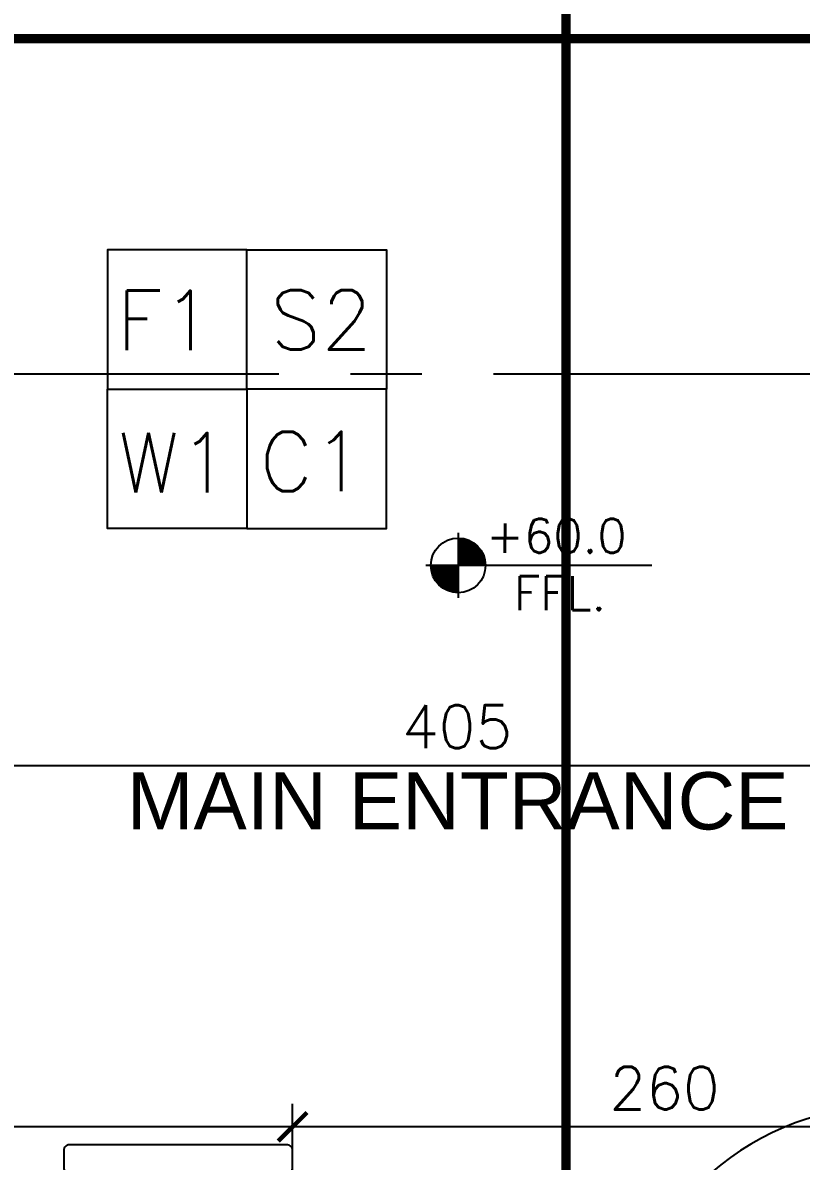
# Model space of a CAD drawing. Header units: centimetres. Extents: x -2093 to 438, y -64 to 4985.
# Drawn here: x -1334.3 to -1062.2, y 1162.7 to 1560.7 of the extents above; entities that cross this region are included whole.
import ezdxf
from ezdxf.enums import TextEntityAlignment as Align
from ezdxf.xclip import XClip

# ---------------------------------------------------------------- set-up
doc = ezdxf.new("R2010")
doc.units = ezdxf.units.CM
doc.header["$LTSCALE"] = 100
doc.header["$MEASUREMENT"] = 0
doc.header["$XCLIPFRAME"] = 0
doc.linetypes.add('GRID$0$GRID$0$XREF GRID$0$GRIDS$0$CENTER', pattern=[2, 1.25, -0.25, 0.25, -0.25])
doc.linetypes.add('XREF CUTTING LINES$0$DASHDOT', pattern=[1, 0.5, -0.25, 0, -0.25])
for name, color, linetype in [('$0$SCHEDUALE LINES-01', 2, 'Continuous'), ('A0-01 FLOOR PLANS$0$DIM IN', 1, 'Continuous'), ('A0-01 FLOOR PLANS$0$FURNITURE', 111, 'Continuous'), ('A0-01 FLOOR PLANS$0$HANDRAIL', 161, 'Continuous'), ('A0-01 FLOOR PLANS$0$LVL', 2, 'Continuous'), ('A0-01 FLOOR PLANS$0$TEXT', 3, 'Continuous'), ('A0-01 FLOOR PLANS$0$WALL-01', 7, 'Continuous'), ('A0-01 FLOOR PLANS$0$WINDOW', 1, 'Continuous'), ('A0-01 FLOOR PLANS$0$WOODEN DOOR', 1, 'Continuous'), ('DIM IN', 1, 'Continuous'), ('GRID$0$XREF GRID', 11, 'GRID$0$GRID$0$XREF GRID$0$GRIDS$0$CENTER'), ('TEXT', 3, 'Continuous'), ('XREF CUTTING LINES$0$WALL SECT LINE', 6, 'XREF CUTTING LINES$0$DASHDOT')]:
    doc.layers.add(name, color=color, linetype=linetype)
doc.styles.add('A0-01 FLOOR PLANS$0$02-Ground$0$ATTRIBUTE', font='ROMANS.shx')
doc.styles.add('A0-01 FLOOR PLANS$0$22', font='romans.shx')
doc.styles.add('A0-01 FLOOR PLANS$0$ART-PS-1', font='arial.ttf', dxfattribs={"height": 20})
doc.styles.add('A0-01 FLOOR PLANS$0$GRIDS$0$20', font='romans.shx')
doc.styles.add('ROMANS', font='romans')
doc.dimstyles.new('A0-01 FLOOR PLANS$0$100', dxfattribs={"dimtxt": 15, "dimasz": 10, "dimexe": 8, "dimexo": 12, "dimgap": 6, "dimtad": 1, "dimdec": 0, "dimzin": 0, "dimdsep": 46, "dimtxsty": 'A0-01 FLOOR PLANS$0$22', "dimblk": 'A0-01 FLOOR PLANS$0$_ARCHTICK', "dimcen": 30, "dimdle": 8, "dimclrd": 1, "dimclre": 1, "dimclrt": 2, "dimadec": 0, "dimazin": 0, "dimtfac": 1, "dimtdec": 0, "dimtmove": 2, "dimatfit": 3, "dimldrblk": 'A0-01 FLOOR PLANS$0$_OBLIQUE', "dimfxl": 100, "dimtolj": 1, "dimtzin": 0, "dimarcsym": 0})

# ---------------------------------------------------------------- blocks, each defined once
blk = doc.blocks.new('A0-01 FLOOR PLANS$0$d2232')
at = {"layer": 'A0-01 FLOOR PLANS$0$WOODEN DOOR'}
for p, q in [((-134.5, 31), (-137, 28.5)), ((-134.5, 28.5), (-137, 31)), ((0.5, 31), (3, 28.5)), ((0.5, 28.5), (3, 31)), ((-134.5, 1), (-137, 3.5)), ((-134.5, 3.5), (-137, 1)), ((0.5, 1), (3, 3.5)), ((0.5, 3.5), (3, 1))]:
    blk.add_line(p, q, dxfattribs=at)
for points in [[(-5.39, 122.02), (-1, 122.02), (-1, 31), (-5.39, 31)], [(-129.61, 72.28), (-134, 72.28), (-134, 31), (-129.61, 31)]]:
    blk.add_lwpolyline(points, close=True, dxfattribs=at)
for points in [[(-5.72, 112.47), (-10.66, 112.47, 0.414214), (-11.21, 111.92), (-11.21, 98.42, 0.414214), (-10.99, 98.2), (-9.67, 98.2, 0.414214), (-9.45, 98.42), (-9.45, 110.49, -0.414214), (-9.23, 110.71), (-5.72, 110.71)], [(-0.67, 112.47), (4.27, 112.47, -0.414214), (4.81, 111.92), (4.81, 98.42, -0.414214), (4.6, 98.2), (3.28, 98.2, -0.414214), (3.06, 98.42), (3.06, 110.49, 0.414214), (2.84, 110.71), (-0.67, 110.71)]]:
    blk.add_lwpolyline(points, format="xyb", dxfattribs=at)
for points in [[(-5.39, 108.85), (-5.72, 108.85), (-5.72, 114.34), (-5.39, 114.34)], [(-1, 108.85), (-0.67, 108.85), (-0.67, 114.34), (-1, 114.34)], [(-134, 31), (-134, 32), (-142, 32), (-142, 28.5)], [(0, 31), (0, 32), (8, 32), (8, 28.5)], [(-134.5, 31), (-137, 31), (-137, 28.5), (-134.5, 28.5)], [(-134.5, 31), (-133, 31), (-133, 27), (-132, 27), (-132, 1), (-134.5, 1), (-134.5, 31)], [(0.5, 31), (-1, 31), (-1, 27), (-2, 27), (-2, 1), (0.5, 1), (0.5, 31)], [(0.5, 31), (3, 31), (3, 28.5), (0.5, 28.5)], [(-134, 1), (-134, 0), (-142, 0), (-142, 3.5)], [(-134.5, 3.5), (-137, 3.5), (-137, 1), (-134.5, 1)], [(0, 1), (0, 0), (8, 0), (8, 3.5)], [(0.5, 3.5), (3, 3.5), (3, 1), (0.5, 1)]]:
    blk.add_lwpolyline(points, dxfattribs=at)
for centre, radius, start, end in [((1.03, 28.17), 94.08, 93.9429, 178.2769), ((-134.5, 31), 41.5, 0, 83.2298)]:
    blk.add_arc(centre, radius, start, end, dxfattribs=at)
blk = doc.blocks.new('XREF CUTTING LINES')
at = {"layer": 'XREF CUTTING LINES$0$WALL SECT LINE', "const_width": 3.32}
for points in [[(-1068.92, 2787.39), (-1144.44, 2787.39), (-1144.44, 485.87)], [(-351.38, 1630.68), (-351.38, 1555.16), (-1935.28, 1555.16)]]:
    blk.add_lwpolyline(points, dxfattribs=at)
blk = doc.blocks.new('GRID')
at = {"layer": 'GRID$0$XREF GRID'}
blk.add_line((-1969.8, 1438), (-230.24, 1438), dxfattribs=at)
blk = doc.blocks.new('A0-01 FLOOR PLANS$0$02-Ground$0$A$C4F2068BA')
for p, q in [((0.4, 0.6374), (0.4, 0.1626)), ((1.8156, 0.4), (0.1626, 0.4))]:
    blk.add_line(p, q)
at = {"color": 8, "const_width": 0.2}
for points in [[(0.4, 0.5, -0.414214), (0.5, 0.4, -0.414214)], [(0.4, 0.3, -0.414214), (0.3, 0.4, -0.414214)]]:
    blk.add_lwpolyline(points, format="xyb", dxfattribs=at)
blk.add_circle((0.4, 0.4), 0.2)
blk = doc.blocks.new('A0-01 FLOOR PLANS$0$02-Ground$0$123')
at = {"ltscale": 0.1}
blk.add_blockref('A0-01 FLOOR PLANS$0$02-Ground$0$A$C4F2068BA', (-0.4, -0.4), dxfattribs=at)
blk = doc.blocks.new('A0-01 FLOOR PLANS$0$02-Ground$0$LEVEL- PLAN')
at = {"layer": 'A0-01 FLOOR PLANS$0$LVL', "ltscale": 0.1}
blk.add_blockref('A0-01 FLOOR PLANS$0$02-Ground$0$123', (0, 0), dxfattribs=at)
at = {"layer": 'A0-01 FLOOR PLANS$0$LVL', "ltscale": 0.1, "style": 'A0-01 FLOOR PLANS$0$02-Ground$0$ATTRIBUTE', "width": 0.8, "flags": 4}
blk.add_attdef('%%P0.00', (0.2028, 0.0926), '', height=0.25, dxfattribs=at)
blk.add_attdef('LVL', text='', height=0.25, dxfattribs=at).set_placement((0.7451, -0.3271), align=Align.CENTER)
blk = doc.blocks.new('A0-01 FLOOR PLANS$0$_ARCHTICK')
at = {"color": 0, "linetype": 'ByBlock', "const_width": 0.15}
blk.add_lwpolyline([(-0.5, -0.5), (0.5, 0.5)], dxfattribs=at)
blk = doc.blocks.new('*D312')
at = {"layer": 'A0-01 FLOOR PLANS$0$DIM IN', "color": 1, "lineweight": -2, "transparency": 16777216}
for p, q in [((-980, 1186.7), (-980, 1182.7)), ((-1240, 1100), (-1240, 1182.7)), ((-972, 1174.7), (-1248, 1174.7))]:
    blk.add_line(p, q, dxfattribs=at)
at = {"layer": 'Defpoints', "color": 0, "transparency": 16777216}
for p in [(-1240, 1174.7), (-980, 1174.7), (-1240, 1088)]:
    blk.add_point(p, dxfattribs=at)
at = {"layer": 'A0-01 FLOOR PLANS$0$DIM IN', "color": 1, "lineweight": -2, "transparency": 16777216, "xscale": 10, "yscale": 10, "zscale": 10, "rotation": 180}
blk.add_blockref('A0-01 FLOOR PLANS$0$_ARCHTICK', (-1240, 1174.7), dxfattribs=at)
at = {"layer": 'A0-01 FLOOR PLANS$0$DIM IN', "color": 1, "lineweight": -2, "transparency": 16777216, "xscale": 10, "yscale": 10, "zscale": 10}
blk.add_blockref('A0-01 FLOOR PLANS$0$_ARCHTICK', (-980, 1174.7), dxfattribs=at)
at = {"layer": 'A0-01 FLOOR PLANS$0$DIM IN', "color": 2, "transparency": 16777216, "insert": (-1110, 1188.2), "char_height": 15, "attachment_point": 5, "style": 'A0-01 FLOOR PLANS$0$22'}
blk.add_mtext('\\A1;260', dxfattribs=at)
blk = doc.blocks.new('A0-01 FLOOR PLANS$0$_OBLIQUE')
at = {"color": 0, "linetype": 'ByBlock'}
blk.add_line((-0.5, -0.5), (0.5, 0.5), dxfattribs=at)
blk = doc.blocks.new('*D313')
at = {"layer": 'A0-01 FLOOR PLANS$0$DIM IN', "color": 1, "lineweight": -2, "transparency": 16777216}
for p, q in [((-1755, 1186.7), (-1755, 1182.7)), ((-1240, 1100), (-1240, 1182.7)), ((-1232, 1174.7), (-1763, 1174.7))]:
    blk.add_line(p, q, dxfattribs=at)
at = {"layer": 'Defpoints', "color": 0, "transparency": 16777216}
for p in [(-1755, 1174.7), (-1755, 1174.7), (-1240, 1088)]:
    blk.add_point(p, dxfattribs=at)
at = {"layer": 'A0-01 FLOOR PLANS$0$DIM IN', "color": 1, "lineweight": -2, "transparency": 16777216, "xscale": 10, "yscale": 10, "zscale": 10, "rotation": 180}
blk.add_blockref('A0-01 FLOOR PLANS$0$_ARCHTICK', (-1755, 1174.7), dxfattribs=at)
at = {"layer": 'A0-01 FLOOR PLANS$0$DIM IN', "color": 1, "lineweight": -2, "transparency": 16777216, "xscale": 10, "yscale": 10, "zscale": 10}
blk.add_blockref('A0-01 FLOOR PLANS$0$_ARCHTICK', (-1240, 1174.7), dxfattribs=at)
at = {"layer": 'A0-01 FLOOR PLANS$0$DIM IN', "color": 2, "transparency": 16777216, "insert": (-1497.5, 1188.2), "char_height": 15, "attachment_point": 5, "style": 'A0-01 FLOOR PLANS$0$22'}
blk.add_mtext('\\A1;515', dxfattribs=at)
blk = doc.blocks.new('*D365')
at = {"layer": 'A0-01 FLOOR PLANS$0$DIM IN', "color": 1, "lineweight": -2, "transparency": 16777216}
for p, q in [((-1385, 1323.1), (-1385, 1293.08)), ((-980, 1323.1), (-980, 1293.08)), ((-1393, 1301.08), (-972, 1301.08))]:
    blk.add_line(p, q, dxfattribs=at)
at = {"layer": 'Defpoints', "color": 0, "transparency": 16777216}
for p in [(-1385, 1335.1), (-980, 1335.1), (-980, 1301.08)]:
    blk.add_point(p, dxfattribs=at)
at = {"layer": 'A0-01 FLOOR PLANS$0$DIM IN', "color": 1, "lineweight": -2, "transparency": 16777216, "xscale": 10, "yscale": 10, "zscale": 10, "rotation": 180}
blk.add_blockref('A0-01 FLOOR PLANS$0$_ARCHTICK', (-1385, 1301.08), dxfattribs=at)
at = {"layer": 'A0-01 FLOOR PLANS$0$DIM IN', "color": 1, "lineweight": -2, "transparency": 16777216, "xscale": 10, "yscale": 10, "zscale": 10}
blk.add_blockref('A0-01 FLOOR PLANS$0$_ARCHTICK', (-980, 1301.08), dxfattribs=at)
at = {"layer": 'A0-01 FLOOR PLANS$0$DIM IN', "color": 2, "transparency": 16777216, "insert": (-1182.5, 1314.58), "char_height": 15, "attachment_point": 5, "style": 'A0-01 FLOOR PLANS$0$22'}
blk.add_mtext('\\A1;405', dxfattribs=at)
blk = doc.blocks.new('A0-01 FLOOR PLANS')
at = {"layer": 'A0-01 FLOOR PLANS$0$FURNITURE'}
blk.add_lwpolyline([(-1240, 1160.42), (-1240, 1166.42, 0.414214), (-1242, 1168.42), (-1318, 1168.42, 0.414214), (-1320, 1166.42), (-1320, 1160.42, 0.414214), (-1318, 1158.42), (-1242, 1158.42, 0.414214)], format="xyb", close=True, dxfattribs=at)
at = {"layer": 'A0-01 FLOOR PLANS$0$HANDRAIL'}
blk.add_blockref('A0-01 FLOOR PLANS$0$d2232', (-1033, 1059.5), dxfattribs=at)
at = {"layer": 'A0-01 FLOOR PLANS$0$LVL'}
ref = blk.add_blockref('A0-01 FLOOR PLANS$0$02-Ground$0$LEVEL- PLAN', (-1182.12, 1370.97), dxfattribs=dict(at, xscale=47.80922768457422, yscale=47.80922768457422, zscale=47.80922768457422, rotation=359.9470003599919))
ref.add_attrib('%%P0.00', '+60.0', (-1172.42, 1375.39), dxfattribs={"layer": '0', "ltscale": 0.1, "height": 11.952, "rotation": 359.947, "style": 'A0-01 FLOOR PLANS$0$GRIDS$0$20'})
ref.add_attrib('LVL', 'FFL.', dxfattribs={"layer": '0', "ltscale": 0.1, "height": 11.952, "rotation": 359.947, "style": 'A0-01 FLOOR PLANS$0$GRIDS$0$20'}).set_placement((-1146.52, 1355.3), align=Align.CENTER)
at = {"layer": 'A0-01 FLOOR PLANS$0$WALL-01'}
blk.add_blockref('GRID', (0, 0), dxfattribs=at)
at = {"layer": 'A0-01 FLOOR PLANS$0$WINDOW'}
blk.add_blockref('XREF CUTTING LINES', (0, 0), dxfattribs=at)
at = {"layer": 'A0-01 FLOOR PLANS$0$TEXT', "style": 'A0-01 FLOOR PLANS$0$ART-PS-1'}
blk.add_text('MAIN ENTRANCE', height=20, dxfattribs=at).set_placement((-1297.91, 1278.67))
at = {"layer": 'A0-01 FLOOR PLANS$0$DIM IN'}
for base, p1, p2, picture, middle in [((-980, 1301.08), (-1385, 1335.1), (-980, 1335.1), '*D365', (-1182.5, 1314.58)), ((-1755, 1174.7), (-1240, 1088), (-1755, 1174.7), '*D313', (-1497.5, 1188.2)), ((-1240, 1174.7), (-980, 1174.7), (-1240, 1088), '*D312', (-1110, 1188.2))]:
    dim = blk.add_linear_dim(base=base, p1=p1, p2=p2, dimstyle='A0-01 FLOOR PLANS$0$100', override={"dimfxl": 0.075}, dxfattribs=at)
    dim.commit()
    dim.dimension.update_dxf_attribs({"geometry": picture, "text_midpoint": middle})

msp = doc.modelspace()

# ---------------------------------------------------------------- linework, layer by layer
at = {"layer": '$0$SCHEDUALE LINES-01'}
for points in [[(-1255.94, 1481.35), (-1304.7, 1481.35), (-1304.7, 1432.6), (-1255.94, 1432.6)], [(-1255.94, 1481.35), (-1207.19, 1481.35), (-1207.19, 1432.6), (-1255.94, 1432.6)], [(-1255.94, 1383.84), (-1304.7, 1383.84), (-1304.7, 1432.6), (-1255.94, 1432.6)], [(-1255.94, 1383.84), (-1207.19, 1383.84), (-1207.19, 1432.6), (-1255.94, 1432.6)]]:
    msp.add_lwpolyline(points, close=True, dxfattribs=at)

# ---------------------------------------------------------------- block references
at = {"layer": 'DIM IN'}
ref = msp.add_blockref('A0-01 FLOOR PLANS', (0, 0), dxfattribs=at)
XClip(ref).set_block_clipping_path([(-2776.1374472706, -63.5198747971), (-25.2799057033, 3544.9387921137)])

# ---------------------------------------------------------------- texts
at = {"layer": 'TEXT', "style": 'ROMANS'}
for s, p in [('F1', (-1301.56, 1446.26)), ('S2', (-1247.81, 1446.45)), ('W1', (-1301.03, 1396.49)), ('C1', (-1251.51, 1396.92))]:
    msp.add_text(s, height=20.8, dxfattribs=at).set_placement(p)

doc.saveas('drawing.dxf')
